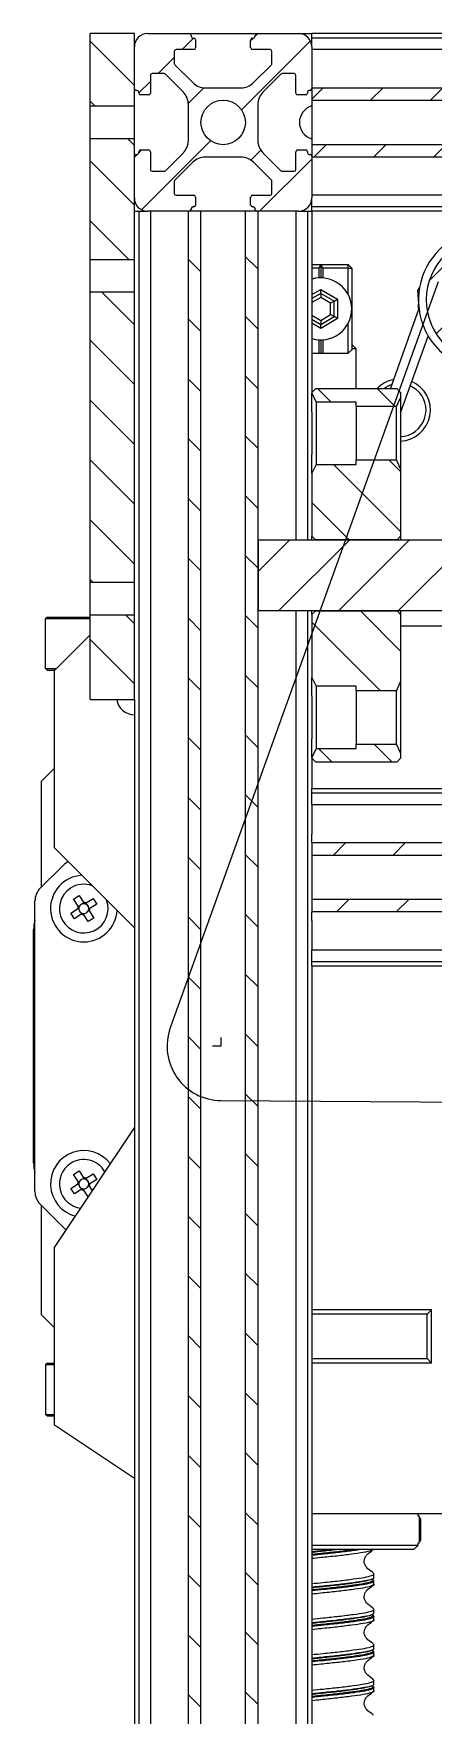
# Model space of a CAD drawing. Header units: millimetres. Extents: x -300 to 1184, y 5 to 1469.
# Drawn here: x 665.5 to 695.5, y 610 to 736.2 of the extents above; entities that cross this region are included whole.
import ezdxf

# ---------------------------------------------------------------- set-up
doc = ezdxf.new("R2010")
doc.units = ezdxf.units.MM
doc.linetypes.add('CENTERX2', pattern=[20.32, 12.7, -2.54, 2.54, -2.54])

msp = doc.modelspace()

# ---------------------------------------------------------------- hatches: boundary and pattern name
at = {"linetype": 'Continuous', "lineweight": 18}
h = msp.add_hatch(dxfattribs=at)
h.set_pattern_fill('ANSI31', angle=90, style=0)
h.paths.add_polyline_path([(673.08, 730.78), (673.08, 736.24), (669.75, 736.24), (669.75, 730.78)], flags=0)
h = msp.add_hatch(dxfattribs=at)
h.set_pattern_fill('ANSI31', style=0)
edge = h.paths.add_edge_path(flags=0)
edge.add_arc((684.18, 726.04), 0.133, 225, 270, ccw=False)
edge.add_line((684.08, 725.94), (682.74, 727.29))
edge.add_arc((683.68, 728.23), 1.33, 180, 225, ccw=False)
edge.add_line((682.35, 728.23), (682.35, 730.91))
edge.add_arc((683.68, 730.91), 1.33, 135, 180, ccw=False)
edge.add_line((682.74, 731.85), (684.08, 733.2))
edge.add_arc((684.18, 733.1), 0.133, 90, 135, ccw=False)
edge.add_line((684.18, 733.24), (685.08, 733.24))
edge.add_arc((685.08, 733.1), 0.133, 0, 90, ccw=False)
edge.add_line((685.21, 733.1), (685.21, 731.77))
edge.add_arc((685.35, 731.77), 0.133, 180, 270)
edge.add_line((685.35, 731.64), (685.95, 731.64))
edge.add_arc((685.95, 731.77), 0.133, 270, 360)
edge.add_line((686.08, 731.77), (686.08, 731.84))
edge.add_arc((686.21, 731.84), 0.133, 90, 180, ccw=False)
edge.add_line((686.21, 731.97), (686.28, 731.97))
edge.add_arc((686.28, 732.1), 0.133, 270, 360)
edge.add_line((686.41, 732.1), (686.41, 735.24))
edge.add_arc((685.41, 735.24), 1, 0, 90)
edge.add_line((685.41, 736.24), (682.28, 736.24))
edge.add_arc((682.28, 736.1), 0.133, 90, 180)
edge.add_line((682.15, 736.1), (682.15, 736.04))
edge.add_arc((682.01, 736.04), 0.133, 270, 360, ccw=False)
edge.add_line((682.01, 735.9), (681.95, 735.9))
edge.add_arc((681.95, 735.77), 0.133, 90, 180)
edge.add_line((681.81, 735.77), (681.81, 735.17))
edge.add_arc((681.95, 735.17), 0.133, 180, 270)
edge.add_line((681.95, 735.04), (683.28, 735.04))
edge.add_arc((683.28, 734.9), 0.133, 0, 90, ccw=False)
edge.add_line((683.41, 734.9), (683.41, 734))
edge.add_arc((683.28, 734), 0.133, 315, 360, ccw=False)
edge.add_line((683.38, 733.9), (682.03, 732.56))
edge.add_arc((681.09, 733.5), 1.33, 270, 315, ccw=False)
edge.add_line((681.09, 732.17), (678.41, 732.17))
edge.add_arc((678.41, 733.5), 1.33, 225, 270, ccw=False)
edge.add_line((677.46, 732.56), (676.12, 733.9))
edge.add_arc((676.21, 734), 0.133, 180, 225, ccw=False)
edge.add_line((676.08, 734), (676.08, 734.9))
edge.add_arc((676.21, 734.9), 0.133, 90, 180, ccw=False)
edge.add_line((676.21, 735.04), (677.55, 735.04))
edge.add_arc((677.55, 735.17), 0.133, 270, 360)
edge.add_line((677.68, 735.17), (677.68, 735.77))
edge.add_arc((677.55, 735.77), 0.133, 0, 90)
edge.add_line((677.55, 735.9), (677.48, 735.9))
edge.add_arc((677.48, 736.04), 0.133, 180, 270, ccw=False)
edge.add_line((677.35, 736.04), (677.35, 736.1))
edge.add_arc((677.21, 736.1), 0.133, 0, 90)
edge.add_line((677.21, 736.24), (674.08, 736.24))
edge.add_arc((674.08, 735.24), 1, 90, 180)
edge.add_line((673.08, 735.24), (673.08, 732.1))
edge.add_arc((673.21, 732.1), 0.133, 180, 270)
edge.add_line((673.21, 731.97), (673.28, 731.97))
edge.add_arc((673.28, 731.84), 0.133, 0, 90, ccw=False)
edge.add_line((673.41, 731.84), (673.41, 731.77))
edge.add_arc((673.55, 731.77), 0.133, 180, 270)
edge.add_line((673.55, 731.64), (674.15, 731.64))
edge.add_arc((674.15, 731.77), 0.133, 270, 360)
edge.add_line((674.28, 731.77), (674.28, 733.1))
edge.add_arc((674.41, 733.1), 0.133, 90, 180, ccw=False)
edge.add_line((674.41, 733.24), (675.32, 733.24))
edge.add_arc((675.32, 733.1), 0.133, 45, 90, ccw=False)
edge.add_line((675.41, 733.2), (676.76, 731.85))
edge.add_arc((675.81, 730.91), 1.33, 0, 45, ccw=False)
edge.add_line((677.15, 730.91), (677.15, 728.23))
edge.add_arc((675.81, 728.23), 1.33, 315, 360, ccw=False)
edge.add_line((676.76, 727.29), (675.41, 725.94))
edge.add_arc((675.32, 726.04), 0.133, 270, 315, ccw=False)
edge.add_line((675.32, 725.9), (674.41, 725.9))
edge.add_arc((674.41, 726.04), 0.133, 180, 270, ccw=False)
edge.add_line((674.28, 726.04), (674.28, 727.37))
edge.add_arc((674.15, 727.37), 0.133, 0, 90)
edge.add_line((674.15, 727.5), (673.55, 727.5))
edge.add_arc((673.55, 727.37), 0.133, 90, 180)
edge.add_line((673.41, 727.37), (673.41, 727.3))
edge.add_arc((673.28, 727.3), 0.133, 270, 360, ccw=False)
edge.add_line((673.28, 727.17), (673.21, 727.17))
edge.add_arc((673.21, 727.04), 0.133, 90, 180)
edge.add_line((673.08, 727.04), (673.08, 723.9))
edge.add_arc((674.08, 723.9), 1, 180, 270)
edge.add_line((674.08, 722.9), (677.21, 722.9))
edge.add_arc((677.21, 723.04), 0.133, 270, 360)
edge.add_line((677.35, 723.04), (677.35, 723.1))
edge.add_arc((677.48, 723.1), 0.133, 90, 180, ccw=False)
edge.add_line((677.48, 723.24), (677.55, 723.24))
edge.add_arc((677.55, 723.37), 0.133, 270, 360)
edge.add_line((677.68, 723.37), (677.68, 723.97))
edge.add_arc((677.55, 723.97), 0.133, 0, 90)
edge.add_line((677.55, 724.1), (676.21, 724.1))
edge.add_arc((676.21, 724.24), 0.133, 180, 270, ccw=False)
edge.add_line((676.08, 724.24), (676.08, 725.14))
edge.add_arc((676.21, 725.14), 0.133, 135, 180, ccw=False)
edge.add_line((676.12, 725.23), (677.46, 726.58))
edge.add_arc((678.41, 725.64), 1.33, 90, 135, ccw=False)
edge.add_line((678.41, 726.97), (681.09, 726.97))
edge.add_arc((681.09, 725.64), 1.33, 45, 90, ccw=False)
edge.add_line((682.03, 726.58), (683.38, 725.23))
edge.add_arc((683.28, 725.14), 0.133, 0, 45, ccw=False)
edge.add_line((683.41, 725.14), (683.41, 724.24))
edge.add_arc((683.28, 724.24), 0.133, 270, 360, ccw=False)
edge.add_line((683.28, 724.1), (681.95, 724.1))
edge.add_arc((681.95, 723.97), 0.133, 90, 180)
edge.add_line((681.81, 723.97), (681.81, 723.37))
edge.add_arc((681.95, 723.37), 0.133, 180, 270)
edge.add_line((681.95, 723.24), (682.01, 723.24))
edge.add_arc((682.01, 723.1), 0.133, 0, 90, ccw=False)
edge.add_line((682.15, 723.1), (682.15, 723.04))
edge.add_arc((682.28, 723.04), 0.133, 180, 270)
edge.add_line((682.28, 722.9), (685.41, 722.9))
edge.add_arc((685.41, 723.9), 1, 270, 360)
edge.add_line((686.41, 723.9), (686.41, 727.04))
edge.add_arc((686.28, 727.04), 0.133, 0, 90)
edge.add_line((686.28, 727.17), (686.21, 727.17))
edge.add_arc((686.21, 727.3), 0.133, 180, 270, ccw=False)
edge.add_line((686.08, 727.3), (686.08, 727.37))
edge.add_arc((685.95, 727.37), 0.133, 0, 90)
edge.add_line((685.95, 727.5), (685.35, 727.5))
edge.add_arc((685.35, 727.37), 0.133, 90, 180)
edge.add_line((685.21, 727.37), (685.21, 726.04))
edge.add_arc((685.08, 726.04), 0.133, 270, 360, ccw=False)
edge.add_line((685.08, 725.9), (684.18, 725.9))
edge = h.paths.add_edge_path(flags=0)
edge.add_arc((679.75, 729.57), 1.67, 0, 360)
h = msp.add_hatch(dxfattribs=at)
h.set_pattern_fill('ANSI31', style=0)
h.paths.add_polyline_path([(686.41, 732.17), (686.41, 731.24), (931.08, 731.24), (931.08, 732.17)], flags=0)
h = msp.add_hatch(dxfattribs=at)
h.set_pattern_fill('ANSI31', angle=90, style=0)
h.paths.add_polyline_path([(669.75, 719.26), (673.08, 719.26), (673.08, 728.36), (669.75, 728.36)], flags=0)
h = msp.add_hatch(dxfattribs=at)
h.set_pattern_fill('ANSI31', style=0)
h.paths.add_polyline_path([(931.08, 726.97), (931.08, 727.9), (686.41, 727.9), (686.41, 726.97)], flags=0)
h = msp.add_hatch(dxfattribs=at)
h.set_pattern_fill('ANSI31', angle=90, style=0)
h.paths.add_polyline_path([(677.15, 722.9), (677.15, 482.9), (678.08, 482.9), (678.08, 722.9)], flags=0)
h = msp.add_hatch(dxfattribs=at)
h.set_pattern_fill('ANSI31', angle=90, style=0)
h.paths.add_polyline_path([(681.41, 722.9), (681.41, 482.9), (682.35, 482.9), (682.35, 722.9)], flags=0)
h = msp.add_hatch(dxfattribs=at)
h.set_pattern_fill('ANSI31', style=0)
edge = h.paths.add_edge_path(flags=0)
edge.add_line((919.4, 719.31), (919.36, 719.31))
edge.add_line((919.36, 719.31), (699.78, 720.98))
edge.add_arc((699.75, 716.24), 4.74, 89.6263, 269.6263)
edge.add_line((699.72, 711.49), (919.33, 709.83))
edge.add_arc((919.36, 714.57), 4.74, 269.6263, 449.6263)
edge = h.paths.add_edge_path(flags=0)
edge.add_arc((699.75, 716.24), 3.41, 89.4801, 269.4801, ccw=False)
edge.add_line((699.78, 719.64), (919.36, 717.98))
edge.add_line((919.36, 717.98), (919.4, 717.98))
edge.add_arc((919.36, 714.57), 3.41, -90.5199, 89.4801, ccw=False)
edge.add_line((919.33, 711.16), (699.72, 712.83))
h = msp.add_hatch(dxfattribs=at)
h.set_pattern_fill('ANSI31', angle=90, style=0)
h.paths.add_polyline_path([(669.75, 695.03), (673.08, 695.03), (673.08, 716.84), (669.75, 716.84)], flags=0)
h = msp.add_hatch(dxfattribs=at)
h.set_pattern_fill('ANSI31', angle=90, style=0)
h.paths.add_polyline_path([(686.41, 709.3), (686.41, 709.24), (686.74, 708.57), (689.75, 708.57), (689.75, 708.24), (692.76, 708.24), (693.08, 708.9), (693.08, 709.3), (692.81, 709.57), (686.68, 709.57)], flags=0)
h = msp.add_hatch(dxfattribs=at)
h.set_pattern_fill('ANSI31', angle=90, style=0)
h.paths.add_polyline_path([(689.75, 703.9), (686.74, 703.9), (686.41, 703.24), (686.41, 698.5), (686.68, 698.24), (692.81, 698.24), (693.08, 698.5), (693.08, 703.57), (692.76, 704.24), (689.75, 704.24)], flags=0)
h = msp.add_hatch(dxfattribs=at)
h.set_pattern_fill('ANSI31', style=0)
h.paths.add_polyline_path([(682.41, 692.9), (927.08, 692.9), (927.08, 698.24), (682.41, 698.24)], flags=0)
h = msp.add_hatch(dxfattribs=at)
h.set_pattern_fill('ANSI31', angle=90, style=0)
h.paths.add_polyline_path([(669.75, 692.6), (669.75, 686.24), (673.08, 686.24), (673.08, 692.6)], flags=0)
h = msp.add_hatch(dxfattribs=at)
h.set_pattern_fill('ANSI31', angle=90, style=0)
h.paths.add_polyline_path([(686.41, 692.64), (686.41, 687.9), (686.74, 687.24), (689.75, 687.24), (689.75, 686.9), (692.76, 686.9), (693.08, 687.57), (693.08, 692.64), (692.81, 692.9), (686.68, 692.9)], flags=0)
h = msp.add_hatch(dxfattribs=at)
h.set_pattern_fill('ANSI31', angle=90, style=0)
h.paths.add_polyline_path([(689.75, 682.57), (686.74, 682.57), (686.41, 681.9), (686.41, 681.84), (686.68, 681.57), (692.81, 681.57), (693.08, 681.84), (693.08, 682.24), (692.76, 682.9), (689.75, 682.9)], flags=0)
h = msp.add_hatch(dxfattribs=at)
h.set_pattern_fill('ANSI31', style=0)
h.paths.add_polyline_path([(686.41, 674.57), (931.08, 674.57), (931.08, 675.5), (686.41, 675.5)], flags=0)
h = msp.add_hatch(dxfattribs=at)
h.set_pattern_fill('ANSI31', style=0)
h.paths.add_polyline_path([(686.41, 670.3), (931.08, 670.3), (931.08, 671.24), (686.41, 671.24)], flags=0)

# ---------------------------------------------------------------- linework, layer by layer
at = {"color": 7, "linetype": 'Continuous', "lineweight": 25}
for p, q in [((669.75, 730.78), (669.75, 736.24)), ((673.08, 736.24), (669.75, 736.24)), ((673.08, 730.78), (673.08, 736.24)), ((674.08, 736.24), (677.21, 736.24)), ((677.21, 736.24), (682.28, 736.24)), ((677.35, 736.1), (677.35, 736.04)), ((682.15, 736.04), (682.15, 736.1)), ((682.28, 736.24), (685.41, 736.24)), ((685.41, 736.24), (686.41, 736.24)), ((931.08, 736.24), (686.41, 736.24)), ((686.41, 736.1), (686.41, 736.24)), ((686.41, 736.04), (686.41, 736.1)), ((673.08, 732.1), (673.08, 735.24)), ((676.08, 734.9), (676.08, 734)), ((677.55, 735.04), (676.21, 735.04)), ((677.48, 735.9), (677.55, 735.9)), ((677.68, 735.77), (677.68, 735.17)), ((681.81, 735.17), (681.81, 735.77)), ((681.95, 735.9), (682.01, 735.9)), ((683.28, 735.04), (681.95, 735.04)), ((683.41, 734), (683.41, 734.9)), ((686.41, 735.9), (686.41, 736.04)), ((931.08, 735.9), (686.41, 735.9)), ((686.41, 735.77), (686.41, 735.9)), ((686.41, 735.24), (686.41, 735.77)), ((686.41, 735.24), (686.41, 732.1)), ((931.08, 735.04), (686.41, 735.04)), ((676.12, 733.9), (677.46, 732.56)), ((682.03, 732.56), (683.38, 733.9)), ((674.28, 733.1), (674.28, 731.77)), ((675.32, 733.24), (674.41, 733.24)), ((676.76, 731.85), (675.41, 733.2)), ((684.08, 733.2), (682.74, 731.85)), ((685.08, 733.24), (684.18, 733.24)), ((685.21, 731.77), (685.21, 733.1)), ((673.28, 731.97), (673.21, 731.97)), ((673.41, 731.77), (673.41, 731.84)), ((674.15, 731.64), (673.55, 731.64)), ((678.41, 732.17), (681.09, 732.17)), ((685.95, 731.64), (685.35, 731.64)), ((686.08, 731.84), (686.08, 731.77)), ((686.28, 731.97), (686.21, 731.97)), ((686.41, 732.17), (686.41, 731.24)), ((686.41, 732.17), (931.08, 732.17)), ((686.41, 731.24), (686.41, 727.9)), ((686.41, 731.24), (931.08, 731.24)), ((673.08, 730.78), (669.75, 730.78)), ((669.75, 728.36), (669.75, 730.78)), ((673.08, 728.36), (673.08, 730.78)), ((677.15, 728.23), (677.15, 730.91)), ((682.35, 730.91), (682.35, 728.23)), ((669.75, 719.26), (669.75, 728.36)), ((669.75, 728.36), (673.08, 728.36)), ((673.08, 719.26), (673.08, 728.36)), ((673.41, 727.3), (673.41, 727.37)), ((673.55, 727.5), (674.15, 727.5)), ((674.28, 727.37), (674.28, 726.04)), ((675.41, 725.94), (676.76, 727.29)), ((682.74, 727.29), (684.08, 725.94)), ((685.21, 726.04), (685.21, 727.37)), ((685.35, 727.5), (685.95, 727.5)), ((686.08, 727.37), (686.08, 727.3)), ((931.08, 727.9), (686.41, 727.9)), ((686.41, 727.9), (686.41, 726.97)), ((673.08, 723.9), (673.08, 727.04)), ((673.21, 727.17), (673.28, 727.17)), ((677.46, 726.58), (676.12, 725.23)), ((681.09, 726.97), (678.41, 726.97)), ((683.38, 725.23), (682.03, 726.58)), ((686.21, 727.17), (686.28, 727.17)), ((686.41, 727.04), (686.41, 723.9)), ((931.08, 726.97), (686.41, 726.97)), ((674.41, 725.9), (675.32, 725.9)), ((676.08, 725.14), (676.08, 724.24)), ((683.41, 724.24), (683.41, 725.14)), ((684.18, 725.9), (685.08, 725.9)), ((676.21, 724.1), (677.55, 724.1)), ((677.68, 723.97), (677.68, 723.37)), ((681.81, 723.37), (681.81, 723.97)), ((681.95, 724.1), (683.28, 724.1)), ((931.08, 724.1), (686.41, 724.1)), ((686.41, 723.37), (686.41, 723.9)), ((673.08, 722.9), (673.21, 722.9)), ((673.21, 722.9), (673.28, 722.9)), ((673.28, 722.9), (673.41, 722.9)), ((673.41, 722.9), (673.41, 482.9)), ((673.41, 722.9), (673.55, 722.9)), ((673.55, 722.9), (674.08, 722.9)), ((677.21, 722.9), (674.08, 722.9)), ((674.28, 722.9), (674.28, 482.9)), ((677.15, 482.9), (677.15, 722.9)), ((678.08, 722.9), (677.15, 722.9)), ((677.35, 723.1), (677.35, 723.04)), ((677.55, 723.24), (677.48, 723.24)), ((678.08, 482.9), (678.08, 722.9)), ((681.41, 722.9), (678.08, 722.9)), ((681.41, 722.9), (681.41, 482.9)), ((682.35, 722.9), (681.41, 722.9)), ((682.01, 723.24), (681.95, 723.24)), ((682.15, 723.04), (682.15, 723.1)), ((685.41, 722.9), (682.28, 722.9)), ((682.35, 722.9), (682.35, 482.9)), ((685.21, 722.9), (685.21, 698.24)), ((685.41, 722.9), (685.95, 722.9)), ((685.95, 722.9), (686.08, 722.9)), ((686.08, 722.9), (686.08, 698.24)), ((686.08, 722.9), (686.21, 722.9)), ((686.21, 722.9), (686.28, 722.9)), ((686.28, 722.9), (686.41, 722.9)), ((686.41, 723.24), (686.41, 723.37)), ((931.08, 723.24), (686.41, 723.24)), ((686.41, 723.1), (686.41, 723.24)), ((686.41, 723.04), (686.41, 723.1)), ((686.41, 722.9), (686.41, 723.04)), ((929.75, 722.9), (686.41, 722.9)), ((686.41, 722.9), (686.41, 709.3)), ((669.75, 716.84), (669.75, 719.26)), ((673.08, 719.26), (669.75, 719.26)), ((673.08, 716.84), (673.08, 719.26)), ((686.41, 718.9), (687.08, 718.9)), ((686.93, 718.64), (686.41, 718.64)), ((687.08, 718.9), (686.93, 718.64)), ((686.93, 718.64), (686.93, 717.9)), ((687.08, 718.9), (687.08, 717.9)), ((687.23, 718.64), (687.08, 718.9)), ((687.08, 718.9), (689.15, 718.9)), ((687.23, 718.64), (687.23, 717.9)), ((689.15, 718.64), (687.23, 718.64)), ((689.15, 718.64), (689.15, 718.9)), ((689.41, 718.64), (689.15, 718.9)), ((689.15, 716.65), (689.15, 718.64)), ((689.15, 718.64), (689.41, 718.64)), ((689.41, 718.64), (689.41, 712.5)), ((694.47, 717.14), (694.35, 716.95)), ((694.48, 717.14), (694.48, 717.14)), ((669.75, 716.84), (673.08, 716.84)), ((669.75, 695.03), (669.75, 716.84)), ((673.08, 695.03), (673.08, 716.84)), ((686.41, 716.64), (687.08, 717.02)), ((687.08, 716.72), (686.41, 716.34)), ((687.08, 716.42), (686.41, 716.04)), ((687.08, 717.02), (688.34, 716.3)), ((687.08, 716.72), (687.08, 717.02)), ((688.08, 716.15), (687.08, 716.72)), ((687.08, 716.72), (687.08, 716.42)), ((687.82, 716), (687.08, 716.42)), ((688.08, 716.15), (687.82, 716)), ((687.82, 715.14), (687.82, 716)), ((688.08, 716.15), (688.34, 716.3)), ((688.08, 714.99), (688.08, 716.15)), ((688.34, 716.3), (688.34, 714.84)), ((694.35, 716.95), (694.42, 715.94)), ((694.43, 715.66), (694.42, 715.94)), ((686.41, 715.1), (687.08, 714.71)), ((686.41, 714.8), (687.08, 714.41)), ((687.08, 714.71), (687.82, 715.14)), ((687.08, 714.41), (688.08, 714.99)), ((688.34, 714.84), (687.08, 714.11)), ((687.08, 714.71), (687.08, 714.41)), ((688.08, 714.99), (687.82, 715.14)), ((688.34, 714.84), (688.08, 714.99)), ((692.31, 709.57), (694.46, 715.54)), ((694.43, 715.66), (694.45, 715.53)), ((694.45, 715.5), (694.43, 715.66)), ((687.08, 714.11), (686.41, 714.5)), ((687.08, 714.11), (687.08, 714.41)), ((689.15, 712.24), (689.15, 714.49)), ((693.08, 707.76), (695.15, 713.53)), ((686.41, 712.24), (686.93, 712.24)), ((686.93, 713.24), (686.93, 712.24)), ((686.93, 712.24), (687.08, 712.24)), ((687.08, 713.24), (687.08, 712.24)), ((687.08, 712.24), (687.23, 712.24)), ((687.23, 713.24), (687.23, 712.24)), ((687.23, 712.24), (689.15, 712.24)), ((689.15, 712.24), (689.41, 712.5)), ((689.75, 712.57), (689.41, 712.9)), ((689.75, 712.57), (689.41, 712.57)), ((689.75, 709.57), (689.75, 712.57)), ((686.68, 709.57), (686.41, 709.3)), ((692.81, 709.57), (686.68, 709.57)), ((693.08, 709.3), (692.81, 709.57)), ((694.26, 709.53), (693.81, 709.8)), ((686.41, 709.3), (686.41, 709.24)), ((686.41, 709.24), (686.74, 708.57)), ((686.41, 707.84), (686.41, 709.24)), ((686.74, 708.57), (686.74, 703.9)), ((689.75, 708.57), (686.74, 708.57)), ((689.75, 708.24), (689.75, 708.57)), ((692.76, 708.24), (693.08, 708.9)), ((693.08, 709.3), (693.08, 708.9)), ((693.08, 708.9), (693.08, 703.57)), ((686.41, 707.84), (686.41, 704.63)), ((692.76, 708.24), (689.75, 708.24)), ((689.75, 708.24), (689.75, 704.24)), ((692.76, 704.24), (692.76, 708.24)), ((686.41, 703.24), (686.41, 704.63)), ((686.74, 703.9), (686.41, 703.24)), ((686.74, 703.9), (689.75, 703.9)), ((689.75, 703.9), (689.75, 704.24)), ((689.75, 704.24), (692.76, 704.24)), ((693.08, 703.57), (692.76, 704.24)), ((693.08, 703.57), (693.08, 698.5)), ((686.41, 703.24), (686.41, 698.5)), ((682.41, 698.24), (927.08, 698.24)), ((682.41, 692.9), (682.41, 698.24)), ((686.41, 698.5), (686.68, 698.24)), ((686.41, 698.24), (686.41, 698.5)), ((692.81, 698.24), (686.68, 698.24)), ((692.81, 698.24), (693.08, 698.5)), ((693.08, 698.5), (693.08, 698.24)), ((669.75, 692.6), (669.75, 695.03)), ((673.08, 695.03), (669.75, 695.03)), ((673.08, 692.6), (673.08, 695.03)), ((666.55, 692.43), (666.41, 692.3)), ((669.75, 692.3), (666.41, 692.3)), ((666.41, 688.57), (666.41, 692.3)), ((666.55, 692.43), (669.75, 692.43)), ((669.75, 692.6), (673.08, 692.6)), ((669.75, 686.24), (669.75, 692.6)), ((673.08, 686.24), (673.08, 692.6)), ((927.08, 692.9), (682.41, 692.9)), ((685.21, 692.9), (685.21, 482.9)), ((686.08, 692.9), (686.08, 482.9)), ((686.68, 692.9), (686.41, 692.64)), ((686.41, 692.64), (686.41, 692.9)), ((686.41, 692.64), (686.41, 687.9)), ((686.68, 692.9), (692.81, 692.9)), ((693.08, 692.64), (692.81, 692.9)), ((693.08, 692.9), (693.08, 692.64)), ((693.08, 692.64), (693.08, 687.57)), ((667.08, 688.43), (669.75, 691.1)), ((693.08, 691.77), (704.41, 691.77)), ((666.41, 688.57), (667.21, 688.57)), ((666.55, 688.43), (666.41, 688.57)), ((667.08, 688.43), (666.55, 688.43)), ((667.08, 675.1), (667.08, 688.43)), ((686.41, 687.9), (686.74, 687.24)), ((686.41, 686.51), (686.41, 687.9)), ((689.75, 687.24), (686.74, 687.24)), ((686.74, 687.24), (686.74, 682.57)), ((689.75, 686.9), (689.75, 687.24)), ((692.76, 686.9), (689.75, 686.9)), ((689.75, 686.9), (689.75, 682.9)), ((692.76, 686.9), (693.08, 687.57)), ((692.76, 682.9), (692.76, 686.9)), ((693.08, 687.57), (693.08, 682.24)), ((669.75, 686.24), (673.08, 686.24)), ((673.08, 686.24), (673.08, 482.9)), ((686.41, 686.51), (686.41, 683.3)), ((686.41, 681.9), (686.41, 683.3)), ((686.74, 682.57), (686.41, 681.9)), ((686.41, 681.9), (686.41, 681.84)), ((686.41, 681.84), (686.68, 681.57)), ((686.41, 681.84), (686.41, 679.57)), ((686.74, 682.57), (689.75, 682.57)), ((689.75, 682.57), (689.75, 682.9)), ((689.75, 682.9), (692.76, 682.9)), ((693.08, 682.24), (692.76, 682.9)), ((692.81, 681.57), (693.08, 681.84)), ((693.08, 682.24), (693.08, 681.84)), ((667.08, 681.08), (666.08, 680.08)), ((686.68, 681.57), (692.81, 681.57)), ((666.08, 680.08), (666.08, 672.15)), ((686.41, 679.57), (929.75, 679.57)), ((686.41, 679.44), (686.41, 679.57)), ((686.41, 679.37), (686.41, 679.44)), ((686.41, 679.24), (686.41, 679.37)), ((686.41, 679.24), (931.08, 679.24)), ((686.41, 679.1), (686.41, 679.24)), ((686.41, 678.5), (686.41, 679.1)), ((686.41, 678.37), (686.41, 678.5)), ((686.41, 678.37), (931.08, 678.37)), ((686.41, 678.37), (686.41, 676.14)), ((686.41, 675.89), (686.41, 676.14)), ((686.41, 675.5), (686.41, 675.89)), ((686.41, 675.5), (931.08, 675.5)), ((686.41, 675.5), (686.41, 674.57)), ((673.08, 669.1), (667.08, 675.1)), ((686.41, 674.57), (931.08, 674.57)), ((686.41, 674.57), (686.41, 671.24)), ((666, 672.07), (667.75, 673.82)), ((665.61, 649.3), (665.61, 671.13)), ((668.31, 670.21), (668.81, 670.54)), ((668.52, 671.25), (668.94, 671.52)), ((668.86, 670.74), (668.52, 671.25)), ((668.91, 670.5), (668.87, 670.57)), ((668.89, 670.69), (668.96, 670.73)), ((668.94, 671.52), (669.27, 671.01)), ((669.23, 670.91), (669.3, 670.96)), ((669.42, 670.93), (669.47, 670.87)), ((669.47, 670.97), (669.98, 671.3)), ((669.65, 670.59), (669.69, 670.52)), ((670.25, 670.89), (669.74, 670.55)), ((669.98, 671.3), (670.25, 670.89)), ((931.08, 671.24), (686.41, 671.24)), ((686.41, 671.24), (686.41, 670.3)), ((668.58, 669.79), (668.31, 670.21)), ((669.08, 670.12), (668.58, 669.79)), ((669.13, 670.16), (669.09, 670.23)), ((669.32, 670.18), (669.25, 670.13)), ((669.62, 669.57), (669.29, 670.08)), ((669.67, 670.4), (669.6, 670.36)), ((670.03, 669.84), (669.62, 669.57)), ((669.7, 670.35), (670.03, 669.84)), ((931.08, 670.3), (686.41, 670.3)), ((686.41, 669.91), (686.41, 670.3)), ((686.41, 669.66), (686.41, 669.91)), ((686.41, 669.66), (686.41, 667.44)), ((665.51, 651.46), (665.51, 668.97)), ((686.41, 667.44), (931.08, 667.44)), ((686.41, 667.3), (686.41, 667.44)), ((686.41, 666.7), (686.41, 667.3)), ((686.41, 666.57), (686.41, 666.7)), ((686.41, 666.57), (931.08, 666.57)), ((686.41, 666.44), (686.41, 666.57)), ((686.41, 666.37), (686.41, 666.44)), ((686.41, 666.24), (686.41, 666.37)), ((686.41, 666.24), (931.08, 666.24)), ((686.41, 666.24), (686.41, 522.9)), ((667.08, 645.1), (673.08, 654.1)), ((668.52, 650.58), (668.94, 650.85)), ((668.86, 650.07), (668.52, 650.58)), ((668.94, 650.85), (669.27, 650.34)), ((669.23, 650.25), (669.3, 650.29)), ((669.42, 650.27), (669.47, 650.2)), ((669.47, 650.3), (669.98, 650.63)), ((670.25, 650.22), (669.74, 649.89)), ((669.98, 650.63), (670.25, 650.22)), ((668.31, 649.54), (668.81, 649.87)), ((668.58, 649.13), (668.31, 649.54)), ((669.08, 649.46), (668.58, 649.13)), ((668.91, 649.84), (668.87, 649.9)), ((668.89, 650.02), (668.96, 650.07)), ((669.13, 649.49), (669.09, 649.56)), ((669.32, 649.51), (669.25, 649.47)), ((669.62, 648.91), (669.29, 649.42)), ((669.67, 649.74), (669.6, 649.69)), ((669.65, 649.92), (669.69, 649.85)), ((669.7, 649.68), (669.92, 649.35)), ((667.75, 646.6), (666, 648.36)), ((666.08, 648.28), (666.08, 640.08)), ((669.62, 648.91), (669.62, 648.91)), ((667.08, 631.77), (667.08, 645.1)), ((695.41, 640.43), (686.41, 640.43)), ((695.08, 640.1), (695.41, 640.43)), ((695.41, 636.43), (695.41, 640.43)), ((666.08, 640.08), (667.08, 639.08)), ((695.08, 640.1), (686.41, 640.1)), ((695.08, 636.77), (695.08, 640.1)), ((666.55, 636.43), (666.41, 636.3)), ((666.55, 636.43), (667.08, 636.43)), ((686.41, 636.77), (695.08, 636.77)), ((695.41, 636.43), (686.41, 636.43)), ((695.41, 636.43), (695.08, 636.77)), ((667.08, 636.3), (666.41, 636.3)), ((666.41, 636.3), (666.41, 632.57)), ((666.41, 632.57), (667.08, 632.57)), ((666.55, 632.43), (666.41, 632.57)), ((667.08, 632.43), (666.55, 632.43)), ((673.08, 627.77), (667.08, 631.77)), ((803.75, 625.1), (686.41, 625.1)), ((694.41, 624.93), (694.41, 625.1)), ((694.47, 624.93), (694.41, 624.93)), ((694.58, 624.74), (694.47, 624.93)), ((694.47, 624.93), (694.47, 623.93)), ((694.47, 623.93), (694.47, 622.93)), ((694.58, 624.74), (694.58, 623.93)), ((694.58, 623.93), (694.58, 623.12)), ((686.41, 622.77), (694.41, 622.77)), ((694.08, 622.43), (694.41, 622.77)), ((694.41, 622.93), (694.47, 622.93)), ((694.41, 622.77), (694.41, 622.93)), ((694.47, 622.93), (694.58, 623.12)), ((694.08, 622.43), (686.41, 622.43)), ((691.05, 622.44), (690.94, 622.37)), ((691.08, 620.33), (691.08, 620.61)), ((691.08, 619.82), (691.08, 620.09)), ((691.05, 619.77), (690.94, 619.71)), ((691.08, 617.66), (691.08, 617.94)), ((691.08, 617.15), (691.08, 617.42)), ((691.05, 617.1), (690.94, 617.04)), ((691.08, 614.99), (691.08, 615.27)), ((691.05, 614.44), (690.94, 614.37)), ((691.08, 614.48), (691.08, 614.75)), ((691.08, 612.33), (691.08, 612.61)), ((691.05, 611.77), (690.94, 611.71)), ((691.08, 611.82), (691.08, 612.09))]:
    msp.add_line(p, q, dxfattribs=at)
at = {"color": 7, "linetype": 'Continuous'}
for p, q in [((695.91, 717.61), (675.78, 661.59)), ((679.58, 656.14), (699.72, 656))]:
    msp.add_line(p, q, dxfattribs=at)
at = {"color": 7, "linetype": 'CENTERX2'}
for q in [(679.61, 660.88), (678.94, 660.21)]:
    msp.add_line((679.61, 660.21), q, dxfattribs=at)
at = {"color": 7, "linetype": 'Continuous', "lineweight": 25, "flags": 128}
msp.add_lwpolyline([(692.43, 709.9), (692.29, 709.85), (691.78, 709.57)], dxfattribs=at)
at = {"color": 7, "linetype": 'Continuous', "lineweight": 25}
msp.add_circle((679.75, 729.57), 1.67, dxfattribs=at)
for centre, radius, start, end in [((674.08, 735.24), 1, 90, 180), ((677.21, 736.1), 0.133, 0, 90), ((682.28, 736.1), 0.133, 90, 180), ((685.41, 735.24), 1, 0, 90), ((676.21, 734.9), 0.133, 90, 180), ((677.48, 736.04), 0.133, 180, 270), ((677.55, 735.77), 0.133, 0, 90), ((677.55, 735.17), 0.133, 270, 0), ((681.95, 735.77), 0.133, 90, 180), ((681.95, 735.17), 0.133, 180, 270), ((682.01, 736.04), 0.133, 270, 0), ((683.28, 734.9), 0.133, 0, 90), ((676.21, 734), 0.133, 180, 225), ((683.28, 734), 0.133, 315, 0), ((674.41, 733.1), 0.133, 90, 180), ((675.32, 733.1), 0.133, 45, 90), ((678.41, 733.5), 1.33, 225, 270), ((681.09, 733.5), 1.33, 270, 315), ((684.18, 733.1), 0.133, 90, 135), ((685.08, 733.1), 0.133, 0, 90), ((673.21, 732.1), 0.133, 180, 270), ((673.28, 731.84), 0.133, 0, 90), ((673.55, 731.77), 0.133, 180, 270), ((674.15, 731.77), 0.133, 270, 0), ((675.81, 730.91), 1.33, 0, 45), ((683.68, 730.91), 1.33, 135, 180), ((685.35, 731.77), 0.133, 180, 270), ((685.95, 731.77), 0.133, 270, 0), ((686.21, 731.84), 0.133, 90, 180), ((686.28, 732.1), 0.133, 270, 0), ((686.77, 729.57), 1.29, 106.0365, 253.9635), ((673.28, 727.3), 0.133, 270, 0), ((673.55, 727.37), 0.133, 90, 180), ((674.15, 727.37), 0.133, 0, 90), ((675.81, 728.23), 1.33, 315, 0), ((683.68, 728.23), 1.33, 180, 225), ((685.35, 727.37), 0.133, 90, 180), ((685.95, 727.37), 0.133, 0, 90), ((686.21, 727.3), 0.133, 180, 270), ((673.21, 727.04), 0.133, 90, 180), ((674.41, 726.04), 0.133, 180, 270), ((678.41, 725.64), 1.33, 90, 135), ((681.09, 725.64), 1.33, 45, 90), ((685.08, 726.04), 0.133, 270, 0), ((686.28, 727.04), 0.133, 0, 90), ((675.32, 726.04), 0.133, 270, 315), ((676.21, 725.14), 0.133, 135, 180), ((683.28, 725.14), 0.133, 0, 45), ((684.18, 726.04), 0.133, 225, 270), ((674.08, 723.9), 1, 180, 270), ((676.21, 724.24), 0.133, 180, 270), ((677.55, 723.97), 0.133, 0, 90), ((681.95, 723.97), 0.133, 90, 180), ((683.28, 724.24), 0.133, 270, 0), ((685.41, 723.9), 1, 270, 0), ((677.21, 723.04), 0.133, 270, 0), ((677.48, 723.1), 0.133, 90, 180), ((677.55, 723.37), 0.133, 270, 0), ((681.95, 723.37), 0.133, 180, 270), ((682.01, 723.1), 0.133, 0, 90), ((682.28, 723.04), 0.133, 180, 270), ((699.75, 716.24), 5.33, 63.4132, 205.3649), ((699.75, 716.24), 4.74, 89.6263, 269.6263), ((687.08, 715.57), 2.33, 0, 106.6015), ((687.08, 715.57), 2.33, 253.3985, 0), ((699.75, 716.24), 5.33, 205.3649, 296.8142), ((692.99, 707.98), 2.33, 100.5311, 137.0823), ((692.99, 707.98), 2.33, 272.1582, 66.3957), ((692.99, 707.98), 2, 272.5181, 50.7106), ((673.08, 686.43), 1.33, 188.4638, 270), ((669.28, 670.55), 2.5, 93.2172, 270), ((668.7, 672.88), 1.33, 116.3347, 135), ((666.94, 671.13), 1.33, 135, 180), ((669.28, 670.55), 1.83, 123.1576, 20.3129), ((669.28, 670.55), 1.83, 69.6871, 123.1576), ((669.28, 670.55), 0.464, 155.2433, 181.0719), ((669.28, 670.55), 0.371, 164.8758, 171.4394), ((669.28, 670.55), 0.371, 171.4394, 186.7195), ((669.28, 670.55), 0.371, 186.7195, 239.5957), ((669.28, 670.55), 0.371, 149.5957, 164.8758), ((669.28, 670.55), 0.371, 96.7195, 149.5957), ((669.28, 670.55), 0.371, 81.4394, 96.7195), ((669.28, 670.55), 0.464, 65.2433, 91.0719), ((669.28, 670.55), 0.371, 74.8758, 81.4394), ((669.28, 670.55), 0.371, 59.5957, 74.8758), ((669.28, 670.55), 0.371, 6.7195, 59.5957), ((669.28, 670.55), 0.371, 329.5957, 344.8758), ((669.28, 670.55), 0.371, 351.4394, 6.7195), ((669.28, 670.55), 0.371, 344.8758, 351.4394), ((669.28, 670.55), 0.464, 335.2433, 1.0719), ((668.18, 668.97), 2.67, 164.2595, 180), ((669.28, 670.55), 0.464, 245.2433, 271.0719), ((669.28, 670.55), 0.371, 239.5957, 254.8758), ((669.28, 670.55), 0.371, 254.8758, 261.4394), ((669.28, 670.55), 0.371, 261.4394, 276.7195), ((669.28, 670.55), 2.5, 270, 356.7828), ((669.28, 670.55), 0.371, 276.7195, 329.5957), ((669.28, 649.88), 2.5, 37.0647, 255.5552), ((669.28, 649.88), 1.83, 29.6002, 123.1576), ((668.18, 651.46), 2.67, 180, 195.7405), ((669.28, 649.88), 1.83, 123.1576, 263.0197), ((669.28, 649.88), 0.371, 96.7195, 149.5957), ((669.28, 649.88), 0.371, 81.4394, 96.7195), ((669.28, 649.88), 0.464, 65.2433, 91.0719), ((669.28, 649.88), 0.371, 74.8758, 81.4394), ((669.28, 649.88), 0.371, 59.5957, 74.8758), ((666.94, 649.3), 1.33, 180, 225), ((669.28, 649.88), 0.464, 155.2433, 181.0719), ((669.28, 649.88), 0.371, 164.8758, 171.4394), ((669.28, 649.88), 0.371, 171.4394, 186.7195), ((669.28, 649.88), 0.371, 186.7195, 239.5957), ((669.28, 649.88), 0.371, 149.5957, 164.8758), ((669.28, 649.88), 0.464, 245.2433, 271.0719), ((669.28, 649.88), 0.371, 239.5957, 254.8758), ((669.28, 649.88), 0.371, 254.8758, 261.4394), ((669.28, 649.88), 0.371, 261.4394, 276.7195), ((669.28, 649.88), 0.371, 276.7195, 329.5957), ((669.28, 649.88), 0.371, 6.7195, 59.5957), ((669.28, 649.88), 0.371, 329.5957, 344.8758), ((669.28, 649.88), 0.371, 351.4394, 6.7195), ((669.28, 649.88), 0.371, 344.8758, 351.4394), ((669.28, 649.88), 0.464, 335.2433, 1.0719), ((668.7, 647.55), 1.33, 225, 236.8768)]:
    msp.add_arc(centre, radius, start, end, dxfattribs=at)
at = {"color": 7, "linetype": 'Continuous'}
msp.add_arc((679.61, 660.21), 4.07, 160.2299, 269.6116, dxfattribs=at)
at = {"color": 7, "linetype": 'Continuous', "lineweight": 25}
for centre, major_axis, start_param, end_param in [((669.24, 670.52), (0.277, 0.181), 2.613204, 3.669981), ((669.25, 670.58), (-0.181, 0.277), 5.754797, 6.811574), ((669.32, 670.57), (0.277, 0.181), 5.754797, 6.811574), ((669.3, 670.51), (-0.181, 0.277), 2.613204, 3.669981), ((669.25, 649.92), (-0.181, 0.277), 5.754797, 6.811574), ((669.24, 649.85), (0.277, 0.181), 2.613204, 3.669981), ((669.3, 649.84), (-0.181, 0.277), 2.613204, 3.669981), ((669.32, 649.9), (0.277, 0.181), 5.754797, 6.811574)]:
    msp.add_ellipse(centre, major_axis=major_axis, ratio=0.990116, start_param=start_param, end_param=end_param, dxfattribs=at)
for points, knots in [([(668.91, 670.6), (668.9, 670.6), (668.87, 670.58), (668.84, 670.56), (668.82, 670.54), (668.81, 670.54)], [0, 0, 0, 0, 0.24456, 0.87353, 1, 1, 1, 1]), ([(668.86, 670.74), (668.86, 670.74), (668.87, 670.71), (668.89, 670.68), (668.91, 670.65), (668.92, 670.64)], [0, 0, 0, 0, 0.12647, 0.75544, 1, 1, 1, 1]), ([(669.33, 670.91), (669.33, 670.92), (669.31, 670.95), (669.29, 670.98), (669.27, 671.01), (669.27, 671.01)], [0, 0, 0, 0, 0.24456, 0.87353, 1, 1, 1, 1]), ([(669.47, 670.97), (669.47, 670.97), (669.44, 670.95), (669.41, 670.93), (669.38, 670.91), (669.37, 670.9)], [0, 0, 0, 0, 0.12647, 0.75544, 1, 1, 1, 1]), ([(669.64, 670.49), (669.65, 670.5), (669.68, 670.52), (669.71, 670.54), (669.74, 670.55), (669.74, 670.55)], [0, 0, 0, 0, 0.24456, 0.87353, 1, 1, 1, 1]), ([(669.7, 670.35), (669.7, 670.36), (669.68, 670.38), (669.66, 670.41), (669.64, 670.44), (669.64, 670.45)], [0, 0, 0, 0, 0.12647, 0.75544, 1, 1, 1, 1]), ([(669.08, 670.12), (669.09, 670.13), (669.11, 670.14), (669.14, 670.16), (669.17, 670.18), (669.18, 670.19)], [0, 0, 0, 0, 0.12647, 0.75544, 1, 1, 1, 1]), ([(669.22, 670.18), (669.23, 670.17), (669.25, 670.14), (669.27, 670.11), (669.28, 670.09), (669.29, 670.08)], [0, 0, 0, 0, 0.24456, 0.87353, 1, 1, 1, 1]), ([(669.33, 650.25), (669.33, 650.25), (669.31, 650.28), (669.29, 650.32), (669.27, 650.34), (669.27, 650.34)], [0, 0, 0, 0, 0.24456, 0.87353, 1, 1, 1, 1]), ([(669.47, 650.3), (669.47, 650.3), (669.44, 650.28), (669.41, 650.26), (669.38, 650.24), (669.37, 650.24)], [0, 0, 0, 0, 0.12647, 0.75544, 1, 1, 1, 1]), ([(668.91, 649.93), (668.9, 649.93), (668.87, 649.91), (668.84, 649.89), (668.82, 649.87), (668.81, 649.87)], [0, 0, 0, 0, 0.24456, 0.87353, 1, 1, 1, 1]), ([(668.86, 650.07), (668.86, 650.07), (668.87, 650.05), (668.89, 650.01), (668.91, 649.98), (668.92, 649.98)], [0, 0, 0, 0, 0.12647, 0.75544, 1, 1, 1, 1]), ([(669.08, 649.46), (669.09, 649.46), (669.11, 649.48), (669.14, 649.5), (669.17, 649.52), (669.18, 649.52)], [0, 0, 0, 0, 0.12647, 0.75544, 1, 1, 1, 1]), ([(669.22, 649.51), (669.23, 649.5), (669.25, 649.47), (669.27, 649.44), (669.28, 649.42), (669.29, 649.42)], [0, 0, 0, 0, 0.24456, 0.87353, 1, 1, 1, 1]), ([(669.64, 649.82), (669.65, 649.83), (669.68, 649.85), (669.71, 649.87), (669.74, 649.89), (669.74, 649.89)], [0, 0, 0, 0, 0.24456, 0.87353, 1, 1, 1, 1]), ([(669.7, 649.68), (669.7, 649.69), (669.68, 649.71), (669.66, 649.74), (669.64, 649.77), (669.64, 649.78)], [0, 0, 0, 0, 0.12647, 0.75544, 1, 1, 1, 1]), ([(686.41, 622.01), (686.71, 622.05), (687.41, 622.12), (688.52, 622.24), (689.44, 622.35), (689.84, 622.41), (689.96, 622.43)], [0, 0, 0, 0, 0.229339, 0.537396, 0.85124, 1, 1, 1, 1]), ([(688.08, 622.43), (688.01, 622.42), (687.57, 622.37), (686.97, 622.32), (686.5, 622.26), (686.41, 622.25)], [0, 0, 0, 0, 0.128659, 0.840989, 1, 1, 1, 1]), ([(689.65, 622.43), (689.45, 622.4), (688.94, 622.33), (687.9, 622.21), (686.99, 622.12), (686.51, 622.06), (686.41, 622.05)], [0, 0, 0, 0, 0.233222, 0.577012, 0.914195, 1, 1, 1, 1]), ([(690.97, 622.41), (690.94, 622.38), (690.85, 622.32), (690.3, 622.2), (689.42, 622.08), (688.32, 621.94), (687.26, 621.84), (686.64, 621.77), (686.41, 621.75)], [0, 0, 0, 0, 0.10219, 0.300282, 0.494786, 0.693767, 0.889265, 1, 1, 1, 1]), ([(687.26, 622.3), (687.07, 622.28), (686.78, 622.25), (686.51, 622.22), (686.41, 622.21)], [0, 0, 0, 0, 0.668476, 1, 1, 1, 1]), ([(687.23, 622.14), (687.05, 622.12), (686.78, 622.09), (686.51, 622.06), (686.41, 622.05)], [0, 0, 0, 0, 0.638265, 1, 1, 1, 1]), ([(688.42, 622.43), (688.24, 622.41), (687.86, 622.36), (687.44, 622.32), (687.22, 622.3)], [0, 0, 0, 0, 0.47284, 1, 1, 1, 1]), ([(690.99, 620.71), (690.81, 620.83), (690.57, 620.99), (690.37, 621.32), (690.33, 621.56), (690.38, 621.79), (690.58, 622.11), (690.82, 622.26), (690.98, 622.37)], [0, 0, 0, 0, 0.279712, 0.396397, 0.503604, 0.610817, 0.726983, 1, 1, 1, 1]), ([(686.41, 619.87), (686.69, 619.9), (687.38, 619.97), (688.47, 620.08), (689.55, 620.22), (690.42, 620.34), (690.94, 620.48), (691.14, 620.57), (691.06, 620.62), (691.05, 620.63)], [0, 0, 0, 0, 0.118387, 0.287501, 0.459791, 0.628243, 0.799634, 0.970818, 1, 1, 1, 1]), ([(691.04, 620.33), (691.04, 620.31), (691.08, 620.24), (690.73, 620.13), (690.04, 620.01), (689.06, 619.87), (687.9, 619.74), (686.97, 619.65), (686.5, 619.6), (686.41, 619.59)], [0, 0, 0, 0, 0.081968, 0.259809, 0.434024, 0.610394, 0.787509, 0.961223, 1, 1, 1, 1]), ([(690.92, 620.2), (690.93, 620.2), (691.07, 620.15), (691, 620.07), (690.69, 619.93), (689.99, 619.81), (689.04, 619.68), (687.91, 619.54), (686.99, 619.45), (686.51, 619.4), (686.41, 619.39)], [0, 0, 0, 0, 0.013518, 0.169964, 0.329814, 0.486403, 0.644931, 0.804129, 0.960266, 1, 1, 1, 1]), ([(686.41, 619.35), (686.71, 619.38), (687.41, 619.46), (688.53, 619.57), (689.6, 619.71), (690.45, 619.83), (690.96, 619.96), (691.15, 620.08), (691.01, 620.14), (690.96, 620.17)], [0, 0, 0, 0, 0.116925, 0.273983, 0.433991, 0.590435, 0.749608, 0.90859, 1, 1, 1, 1]), ([(690.97, 620.24), (690.97, 620.24), (690.98, 620.19), (690.66, 620.09), (690, 619.97), (689.03, 619.83), (688.06, 619.72), (687.44, 619.66), (687.22, 619.63)], [0, 0, 0, 0, 0.025006, 0.24153, 0.453637, 0.66837, 0.88401, 1, 1, 1, 1]), ([(690.97, 620.71), (690.98, 620.71), (691.04, 620.69), (691.02, 620.67), (691, 620.66)], [0, 0, 0, 0, 0.2218656, 1, 1, 1, 1]), ([(691.06, 619.82), (691.07, 619.81), (691.13, 619.76), (690.88, 619.67), (690.32, 619.54), (689.42, 619.41), (688.32, 619.28), (687.26, 619.17), (686.64, 619.1), (686.41, 619.08)], [0, 0, 0, 0, 0.021204, 0.197762, 0.374767, 0.548566, 0.726366, 0.901053, 1, 1, 1, 1]), ([(687.26, 619.64), (687.07, 619.62), (686.78, 619.59), (686.51, 619.56), (686.41, 619.54)], [0, 0, 0, 0, 0.668476, 1, 1, 1, 1]), ([(687.23, 619.47), (687.05, 619.46), (686.78, 619.43), (686.51, 619.4), (686.41, 619.39)], [0, 0, 0, 0, 0.638265, 1, 1, 1, 1]), ([(690.99, 618.05), (690.81, 618.16), (690.57, 618.33), (690.37, 618.65), (690.33, 618.89), (690.38, 619.13), (690.58, 619.44), (690.82, 619.6), (690.98, 619.71)], [0, 0, 0, 0, 0.279712, 0.396397, 0.503604, 0.610817, 0.726983, 1, 1, 1, 1]), ([(686.41, 617.2), (686.69, 617.23), (687.38, 617.31), (688.47, 617.42), (689.55, 617.56), (690.42, 617.68), (690.94, 617.81), (691.14, 617.91), (691.06, 617.96), (691.05, 617.96)], [0, 0, 0, 0, 0.118387, 0.287501, 0.459791, 0.628243, 0.799634, 0.970818, 1, 1, 1, 1]), ([(691.04, 617.66), (691.04, 617.64), (691.08, 617.58), (690.73, 617.46), (690.04, 617.34), (689.06, 617.21), (687.9, 617.07), (686.97, 616.98), (686.5, 616.93), (686.41, 616.92)], [0, 0, 0, 0, 0.081968, 0.259809, 0.434024, 0.610394, 0.787509, 0.961223, 1, 1, 1, 1]), ([(686.41, 616.68), (686.71, 616.71), (687.41, 616.79), (688.53, 616.9), (689.6, 617.04), (690.45, 617.16), (690.97, 617.3), (691.16, 617.42), (690.98, 617.5), (690.91, 617.54)], [0, 0, 0, 0, 0.112037, 0.262529, 0.415848, 0.565752, 0.71827, 0.870606, 1, 1, 1, 1]), ([(690.92, 617.54), (690.93, 617.53), (691.07, 617.49), (691, 617.4), (690.69, 617.27), (689.99, 617.14), (689.04, 617.01), (687.91, 616.88), (686.99, 616.78), (686.51, 616.73), (686.41, 616.72)], [0, 0, 0, 0, 0.013518, 0.169964, 0.329814, 0.486403, 0.644931, 0.804129, 0.960266, 1, 1, 1, 1]), ([(690.97, 617.57), (690.97, 617.57), (690.98, 617.52), (690.66, 617.42), (690, 617.3), (689.03, 617.17), (688.06, 617.05), (687.44, 616.99), (687.22, 616.97)], [0, 0, 0, 0, 0.025006, 0.24153, 0.453637, 0.66837, 0.88401, 1, 1, 1, 1]), ([(690.97, 618.05), (690.98, 618.04), (691.04, 618.03), (691.02, 618.01), (691, 618)], [0, 0, 0, 0, 0.221866, 1, 1, 1, 1]), ([(691.06, 617.15), (691.07, 617.15), (691.13, 617.1), (690.88, 617), (690.32, 616.87), (689.42, 616.75), (688.32, 616.61), (687.26, 616.5), (686.64, 616.44), (686.41, 616.41)], [0, 0, 0, 0, 0.021204, 0.197762, 0.374767, 0.548566, 0.726366, 0.901053, 1, 1, 1, 1]), ([(687.26, 616.97), (687.07, 616.95), (686.78, 616.92), (686.51, 616.89), (686.41, 616.88)], [0, 0, 0, 0, 0.668476, 1, 1, 1, 1]), ([(687.23, 616.81), (687.05, 616.79), (686.78, 616.76), (686.51, 616.73), (686.41, 616.72)], [0, 0, 0, 0, 0.638265, 1, 1, 1, 1]), ([(690.99, 615.38), (690.81, 615.5), (690.57, 615.66), (690.37, 615.98), (690.33, 616.22), (690.38, 616.46), (690.58, 616.77), (690.82, 616.93), (690.98, 617.04)], [0, 0, 0, 0, 0.279712, 0.396397, 0.503604, 0.610817, 0.726983, 1, 1, 1, 1]), ([(686.41, 614.54), (686.69, 614.57), (687.38, 614.64), (688.47, 614.75), (689.55, 614.89), (690.42, 615.01), (690.94, 615.14), (691.14, 615.24), (691.06, 615.29), (691.05, 615.3)], [0, 0, 0, 0, 0.118387, 0.287501, 0.459791, 0.628243, 0.799634, 0.970818, 1, 1, 1, 1]), ([(691.04, 614.99), (691.04, 614.97), (691.08, 614.91), (690.73, 614.8), (690.04, 614.67), (689.06, 614.54), (687.9, 614.41), (686.97, 614.32), (686.5, 614.26), (686.41, 614.25)], [0, 0, 0, 0, 0.081968, 0.259809, 0.434024, 0.610394, 0.787509, 0.961223, 1, 1, 1, 1]), ([(686.41, 614.01), (686.71, 614.05), (687.41, 614.12), (688.53, 614.24), (689.6, 614.37), (690.45, 614.5), (690.97, 614.63), (691.16, 614.75), (690.98, 614.83), (690.91, 614.87)], [0, 0, 0, 0, 0.112037, 0.262529, 0.415848, 0.565752, 0.71827, 0.870606, 1, 1, 1, 1]), ([(690.92, 614.87), (690.93, 614.87), (691.07, 614.82), (691, 614.74), (690.69, 614.6), (689.99, 614.47), (689.04, 614.34), (687.91, 614.21), (686.99, 614.12), (686.51, 614.06), (686.41, 614.05)], [0, 0, 0, 0, 0.013518, 0.169964, 0.329814, 0.486403, 0.644931, 0.804129, 0.960266, 1, 1, 1, 1]), ([(690.97, 614.91), (690.97, 614.9), (690.98, 614.85), (690.66, 614.76), (690, 614.63), (689.03, 614.5), (688.06, 614.39), (687.44, 614.32), (687.22, 614.3)], [0, 0, 0, 0, 0.025006, 0.24153, 0.453637, 0.66837, 0.88401, 1, 1, 1, 1]), ([(690.97, 615.38), (690.98, 615.38), (691.04, 615.36), (691.02, 615.34), (691, 615.33)], [0, 0, 0, 0, 0.221866, 1, 1, 1, 1]), ([(691.06, 614.48), (691.07, 614.48), (691.13, 614.43), (690.88, 614.34), (690.32, 614.2), (689.42, 614.08), (688.32, 613.94), (687.26, 613.84), (686.64, 613.77), (686.41, 613.75)], [0, 0, 0, 0, 0.021204, 0.197762, 0.374767, 0.548566, 0.726366, 0.901053, 1, 1, 1, 1]), ([(687.26, 614.3), (687.07, 614.28), (686.78, 614.25), (686.51, 614.22), (686.41, 614.21)], [0, 0, 0, 0, 0.668476, 1, 1, 1, 1]), ([(687.23, 614.14), (687.05, 614.12), (686.78, 614.09), (686.51, 614.06), (686.41, 614.05)], [0, 0, 0, 0, 0.638265, 1, 1, 1, 1]), ([(690.99, 612.71), (690.81, 612.83), (690.57, 612.99), (690.37, 613.32), (690.33, 613.56), (690.38, 613.79), (690.58, 614.11), (690.82, 614.26), (690.98, 614.37)], [0, 0, 0, 0, 0.279712, 0.396397, 0.503604, 0.610817, 0.726983, 1, 1, 1, 1]), ([(686.41, 611.87), (686.69, 611.9), (687.38, 611.97), (688.47, 612.08), (689.55, 612.22), (690.42, 612.34), (690.94, 612.48), (691.14, 612.57), (691.06, 612.62), (691.05, 612.63)], [0, 0, 0, 0, 0.118387, 0.287501, 0.459791, 0.628243, 0.799634, 0.970818, 1, 1, 1, 1]), ([(690.97, 612.71), (690.98, 612.71), (691.04, 612.69), (691.02, 612.67), (691, 612.66)], [0, 0, 0, 0, 0.221866, 1, 1, 1, 1]), ([(691.04, 612.33), (691.04, 612.31), (691.08, 612.24), (690.73, 612.13), (690.04, 612.01), (689.06, 611.87), (687.9, 611.74), (686.97, 611.65), (686.5, 611.6), (686.41, 611.59)], [0, 0, 0, 0, 0.0819685, 0.2598088, 0.4340235, 0.6103942, 0.7875093, 0.9612226, 1, 1, 1, 1]), ([(686.41, 611.35), (686.71, 611.38), (687.41, 611.46), (688.53, 611.57), (689.6, 611.71), (690.45, 611.83), (690.97, 611.96), (691.16, 612.09), (690.98, 612.17), (690.91, 612.2)], [0, 0, 0, 0, 0.1120367, 0.2625287, 0.4158476, 0.5657516, 0.7182704, 0.8706057, 1, 1, 1, 1]), ([(690.92, 612.2), (690.93, 612.2), (691.07, 612.15), (691, 612.07), (690.69, 611.93), (689.99, 611.81), (689.04, 611.68), (687.91, 611.54), (686.99, 611.45), (686.51, 611.4), (686.41, 611.39)], [0, 0, 0, 0, 0.013518, 0.169964, 0.329814, 0.486403, 0.644931, 0.804129, 0.960266, 1, 1, 1, 1]), ([(691.06, 611.82), (691.07, 611.81), (691.13, 611.76), (690.88, 611.67), (690.32, 611.54), (689.42, 611.41), (688.32, 611.28), (687.26, 611.17), (686.64, 611.1), (686.41, 611.08)], [0, 0, 0, 0, 0.021204, 0.197762, 0.374767, 0.548566, 0.726366, 0.901053, 1, 1, 1, 1]), ([(687.26, 611.64), (687.07, 611.62), (686.78, 611.59), (686.51, 611.56), (686.41, 611.54)], [0, 0, 0, 0, 0.668476, 1, 1, 1, 1]), ([(687.23, 611.47), (687.05, 611.46), (686.78, 611.43), (686.51, 611.4), (686.41, 611.39)], [0, 0, 0, 0, 0.6382653, 1, 1, 1, 1]), ([(690.97, 612.24), (690.97, 612.24), (690.98, 612.19), (690.66, 612.09), (690, 611.97), (689.03, 611.83), (688.06, 611.72), (687.44, 611.66), (687.22, 611.63)], [0, 0, 0, 0, 0.025006, 0.24153, 0.453637, 0.66837, 0.88401, 1, 1, 1, 1]), ([(690.99, 610.05), (690.81, 610.16), (690.57, 610.33), (690.37, 610.65), (690.33, 610.89), (690.38, 611.13), (690.58, 611.44), (690.82, 611.6), (690.98, 611.71)], [0, 0, 0, 0, 0.279712, 0.396397, 0.503604, 0.610817, 0.726983, 1, 1, 1, 1]), ([(690.97, 610.05), (690.98, 610.04), (691.04, 610.03), (691.02, 610.01), (691, 610)], [0, 0, 0, 0, 0.2218656, 1, 1, 1, 1])]:
    msp.add_open_spline(points, degree=3, knots=knots, dxfattribs=at)

doc.saveas('drawing.dxf')
